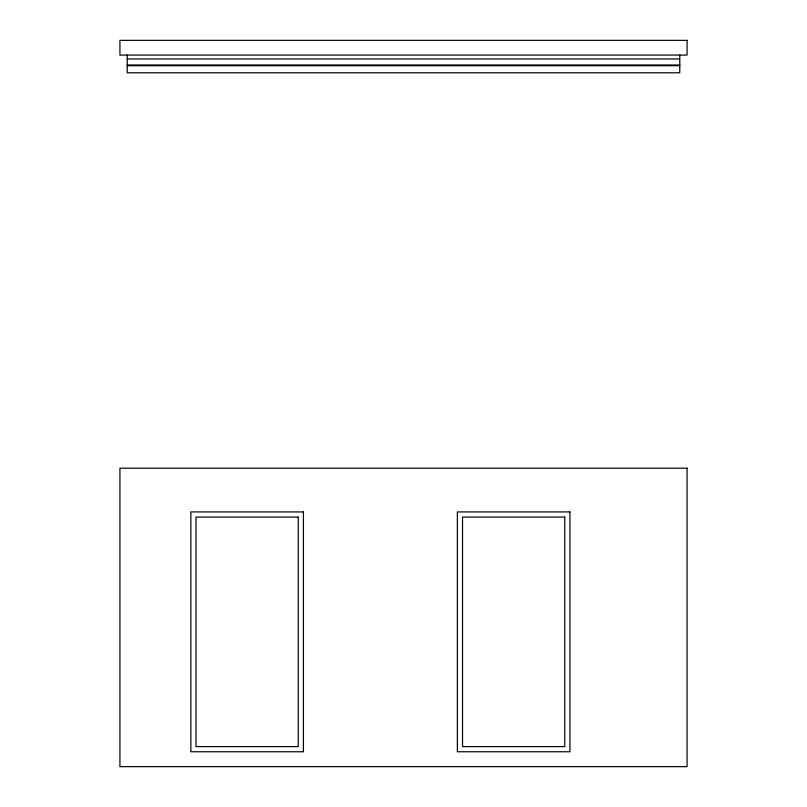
<?xml version="1.0" encoding="UTF-8"?>
<svg xmlns="http://www.w3.org/2000/svg" width="807" height="807" viewBox="0 0 807 807"><rect width="100%" height="100%" fill="white"/><g stroke="black" fill="none" stroke-linecap="round" stroke-linejoin="round"><path stroke-width="1.21" d="M127.234 58.961L679.766 58.961M127.234 64.994L679.766 64.994M127.234 65.7L679.766 65.7M679.766 55.068L679.766 72.791L127.234 72.791L127.234 55.068M687.07 40.35L119.93 40.35L119.93 55.068L687.07 55.068L687.07 40.35M687.07 468.191L119.93 468.191L119.93 766.65L687.07 766.65L687.07 468.191M303.422 511.92L190.856 511.92L190.856 751.761L303.422 751.761L303.422 511.92M569.934 511.92L457.367 511.92L457.367 751.761L569.934 751.761L569.934 511.92M298.247 517.095L196.02 517.095L196.02 746.596L298.247 746.596L298.247 517.095M564.759 517.095L462.532 517.095L462.532 746.596L564.759 746.596L564.759 517.095"/></g></svg>
